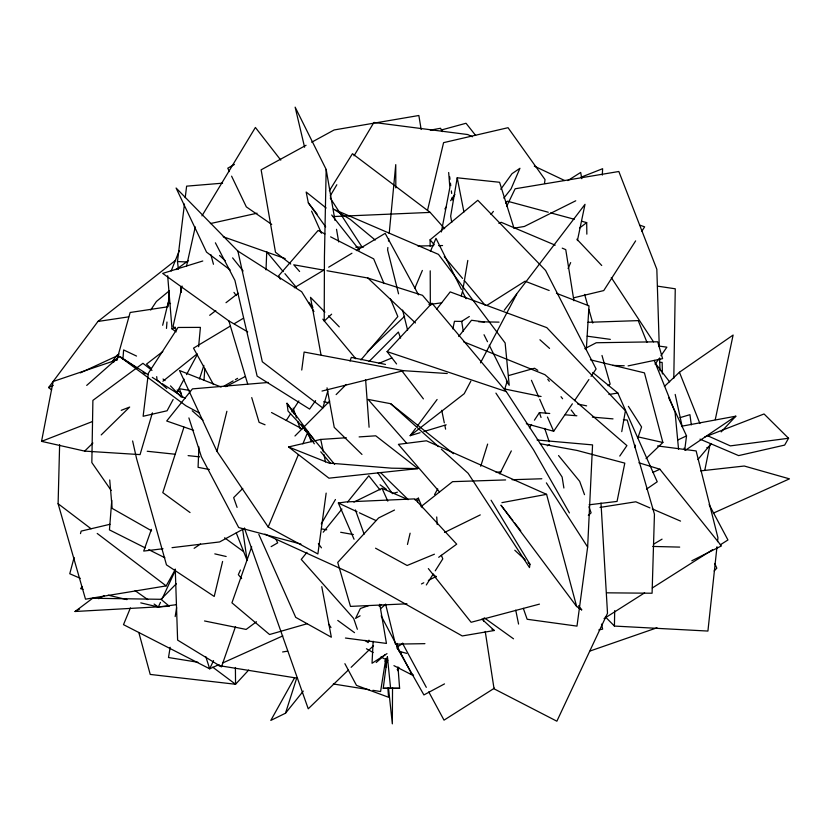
<?xml version="1.0" encoding="UTF-8"?>
<svg xmlns="http://www.w3.org/2000/svg" width="831" height="831" viewBox="0 0 831 831"><rect width="100%" height="100%" fill="white"/><g stroke="black" fill="none" stroke-linecap="round" stroke-linejoin="round"><path stroke-width="1.25" d="M392.533 687.621L392.336 723.853L388.493 687.808M397.685 649.136L397.727 645.323M673.796 378.323L675.26 288.793L657.518 286.144M716.987 546.736L707.919 631.061L614.421 626.065L614.701 610.608M304.582 147.222L295.14 107.147L326.168 169.462L324.433 256.758L324.215 321.13L331.642 314.18M174.998 570.035L166.179 585.897L85.5 599.172L58.108 503.721L59.624 444.595M198.9 446.881L198.079 467.334L209.402 469.525M266.013 269.888L266.751 251.866L283.246 271.664M523.322 608.344L527.145 619.272L576.984 626.117L587.642 547.058L592.555 444.897L537.055 439.983M602.309 175.112L602.62 168.703L580.952 177.252M373.161 641.231L372.028 663.273L386.986 653.633M586.302 349.706L589.002 305.87L556.417 293.301M166.48 328.411L166.958 322.023M168.101 306.691L169.15 292.637M203.969 380.328L204.821 368.777M111.78 500.335L109.453 529.898L145.248 547.889M122.926 358.93L123.632 349.934L136.523 356.063M198.619 346.724L200.406 327.383L178.031 327.466L148.375 373.223L143.129 416.269L167.083 410.774L173.149 399.482M387.859 247.493L387.62 250.048L398.548 293.831M388.472 241.115L388.711 238.57M389.199 233.469L395.753 164.621L395.826 187.879M717.527 541.625L717.942 537.792L696.129 450.932L657.56 445.956M178.405 269.275L177.481 261.547L184.451 204.042M185.23 197.653L186.622 186.154L222.594 183.173M684.734 449.997L686.531 435.87L668.56 397.488M301.746 370.034L304.115 352.053L403.502 370.678L447.255 373.514M399.607 688.297L383.236 688.276L387.391 656.781L390.601 688.276L399.607 688.297L397.987 666.909M326.157 493.105L317.878 553.965L268.195 527.02L216.964 451.316L179.517 370.522L221.139 387.028M544.502 183.454L545.032 179.6L508.032 127.704L443.577 142.652L427.529 210.347M491.079 500.231L529.949 564.27L529.492 567.583L468.113 473.265L441.344 449.218M385.833 658.474L380.588 691.548L372.922 690.312M170.168 647.297L168.496 657.529L197.882 662.245M175.175 616.592L176.629 607.638M467.801 260.446L462.659 290.871L461.205 295.846M514.005 228.234L499.587 182.269L457.216 177.792L450.662 216.153L451.742 222.459M621.744 431.632L625.411 410.774L546.798 327.632L450.194 291.899L436.618 309.246M441.365 231.953L449.851 187.515L448.678 172.505M152.395 412.862L140.065 454.609L84.658 451.108L41.55 441.354L53.122 381.491L117.192 359.813M113.795 362.139L114.294 359.605L116.756 360.322M704.802 470.221L709.954 444.855M577.41 240.595L585.014 204.322L504.23 310.243M715.273 419.613L733.108 335.059L679.426 372.246L664.364 386.467M452.833 328.899L454.474 321.296L462.109 321.441M182.082 286.03L173.108 326.271L176.629 329.99M186.58 265.899L195.275 226.915M407.46 544.461L410.119 533.201M417.505 501.914L418.388 498.153L414.981 499.857M222.604 561.444L214.221 596.461L166.47 564.862L136.596 458.681L132.617 440.96M162.668 325.274L168.174 302.609L170.552 303.606M216.964 451.316L226.884 411.283M74.115 557.456L69.762 573.754L80.275 578.303M80.482 533.616L81.158 531.113L109.983 524.288M116.994 359.47L130.145 312.487L167.052 306.919M327.85 390.944L322.802 408.011L262.316 361.765L237.884 251.076L176.099 188.024L206.524 252.115L230.197 269.982M480.734 466.274L487.641 444.076M504.5 389.832L507.19 381.2L489.241 345.187M294.579 677.784L270.813 720.415L285.5 713.216L296.875 677.535M183.942 427.176L162.793 492.648L190.039 512.54M199.492 378.988L203.875 365.401M368.964 640.161L368.143 642.612L364.996 640.317M634.562 447.577L635.383 445.156M637.865 437.885L641.584 426.968L628.392 406.338M235.505 626.616L221.441 666.878L177.616 640.109L175.258 569.058M350.038 361.038L351.305 357.382L385.47 364.414M251.689 546.829L231.932 602.828L269.576 634.52L307.314 623.686M151.398 529.378L143.711 551.067L163.021 548.74M171.155 270.999L179.288 250.65M130.415 607.908L123.497 624.652L209.692 668.81L219.124 664.561M268.195 527.02L298.412 454.547M302.868 443.858L307.823 431.975L304.416 430.157M414.804 288.284L422.366 270.439M430.427 251.398L435.974 238.32L461.444 289.427M568.082 268.517L570.668 262.596M240.419 570.056L238.32 574.657L241.644 578.636M160.466 602.392L158.326 607.014L140.771 602.87M162.076 598.933L175.497 570.066M213.525 660.583L209.692 668.81L205.756 656.552M506.723 206.223L515.147 188.782L618.835 171.498L656.833 269.286L659.263 346.392M499.774 473.857L511.335 450.901M470.845 381.149L464.217 393.717L410.161 435.693L420.091 432.691M480.495 362.846L516.664 294.247M176.795 392.699L184.066 379.144M186.497 374.625L197.414 354.297M434.582 494.518L437.75 488.908M704.719 437.013L764.053 413.963L788.557 438.269L784.661 445.094L738.624 455.606L699.993 439.142M321.254 523.873L335.444 499.504M330.219 195.856L336.835 184.742M354.048 155.812L373.908 122.448L467.749 134.549L472.424 136.772M201.954 215.873L255.397 127.465L280.795 160.113M329.346 190.746L352.469 153.704L430.157 212.404L444.668 228.722M426.324 584.962L433.19 574.086M435.247 570.824L442.798 558.858L441.354 555.285M635.632 240.886L603.753 290.57L573.567 297.841M641.864 231.163L644.638 226.842L639.745 225.139M286.29 420.465L290.486 413.942M291.889 411.771L298.89 400.906M529.42 427.778L531.56 424.527M534.416 420.185L539.412 412.602L549.748 413.485M150.691 310.067L156.384 301.497L169.285 290.808M526.335 423.758L553.675 431.258L572.372 403.814M574.533 400.646L588.909 379.528M591.07 376.36L596.107 368.964L545.603 270.449L477.804 200.281L430.105 239.816L430.126 246.277M619.76 456.074L626.906 445.603L544.887 374.667L463.542 341.749M655.108 364.227L658.786 358.888M660.988 355.699L666.878 347.161L659.17 346.101M444.865 208.976L446.309 206.909M450.62 200.686L454.941 194.464M315.593 400.625L309.599 409.081L257.132 376.131L234.924 280.39L215.385 242.808M500.761 189.281L512.021 173.679L519.946 168.288L511.034 188.949L503.815 198.121M82.124 586.593L80.607 588.68L83.11 589.272M51.636 389.926L48.593 387.558L97.954 321.452L175.611 260.29M410.161 435.693L415.552 428.453M417.089 426.386L437.106 399.493M112.362 361.433L116.901 355.388L119.062 354.037M490.996 214.429L493.396 211.375M458.722 336.493L471.52 320.247L484.38 322.013M285.5 713.216L303.273 691.101M306.951 552.355L301.258 559.408L353.684 618.482L357.351 629.275M323.228 532.204L341.946 509.029M347.638 501.976L368.798 475.789L380.058 489.968M697.905 459.533L711.191 443.712M360.903 359.948L397.831 316.559L390.435 298.9M505.601 203.096L507.326 201.175L548.252 212.227M248.687 670.066L235.557 684.266L150.224 674.429L138.808 632.453M396.574 363.947L387.101 351.617L431.954 303.201L506.276 391.588L562.12 477.036L563.885 488.015M721.194 431.902L735.819 416.186L681.482 426.251M714.151 570.97L716.821 568.175L714.743 563.449M161.006 599.307L169.306 606.235L75.06 611.502L92.677 598.247L161.006 599.307L176.307 583.788M242.797 488.431L233.646 497.624L237.095 507.388M294.963 435.995L329.73 401.041M336.14 394.6L346.205 384.483M369.078 361.485L398.371 332.047L400.604 338.113M84.658 451.108L92.927 443.016M101.195 434.925L129.678 407.045L121.233 410.337M348.345 670.025L308.239 708.801L244.428 528.142M351.139 667.314L373.524 645.677M646.051 458.598L662.868 442.487L644.441 372.88L590.446 359.823M367.302 351.69L404.645 316.268M588.348 515.449L591.121 512.831L588.919 506.775M397.176 669.526L399.077 667.781M86.704 385.407L119.508 356.426L147.918 374.573M380.556 608.739L385.397 604.469M376.204 662.515L385.013 654.838M162.907 381.252L197.02 353.964M421.047 506.619L452.573 481.658L505.612 479.934M162.793 351.534L146.485 364.134L151.211 368.517M209.682 315.302L215.8 310.576M226.001 302.702L238.227 293.25M579.508 228.078L586.696 222.604L586.842 234.155M256.467 621.754L246.132 629.431L204.519 620.965M176.016 269.628L188.554 260.487M438.695 557.3L456.707 544.16L414.731 498.88L345.987 501.934L338.352 503.015L354.048 539.246M608.063 385.646L610.162 384.119L601.997 355.46M646.528 489.127L657.228 481.783L617.838 393.032L592.742 372.485M735.819 416.186L685.43 450.267L684.09 448.158M194.122 548.335L200.562 543.993M397.665 646.747L403.004 643.308M379.092 606.1L381.221 604.739M469.338 316.497L461.693 321.337L463.293 331.465M486.81 305.424L525.047 281.2L549.177 290.507M494.445 688.151L444.024 720.145L428.744 691.87M604.075 618.586L644.627 592.846M652.304 587.974L712.593 549.717M720.269 544.845L727.946 539.973L709.123 504.635M567.812 180.576L580.682 172.443L581.793 178.696M230.062 326.24L193.509 348.137L213.494 384.556M234.498 323.581L243.358 318.273M294.33 287.755L324.246 269.836M328.671 267.187L351.939 253.247M356.374 250.598L385.179 233.345L418.533 294.849M653.467 544.253L662.068 539.142M271.135 546.632L277.689 542.872L276.017 539.381M224.173 386.031L233.137 380.91M235.37 379.632L237.614 378.354M360.103 615.813L355.595 618.389L360.353 608.521L368.684 605.581M234.435 164.434L227.777 168.194L229.408 171.612M306.057 145.29L261.131 169.825L275.487 252.26L290.715 264.019M311.677 142.226L334.135 129.958L418.855 115.499L421.161 129.48M244.646 528.329L219.633 541.937L172.027 547.66M75.06 611.502L79.568 609.061M98.702 598.715L104.332 595.671M444.502 683.903L423.903 694.934L397.322 647.972M225.741 386.685L245.301 376.495M584.806 348.677L596.253 342.746L657.716 341.78L662.608 358.649L628.091 365.9M421.473 583.944L423.768 582.78M428.349 580.443L436.358 576.371M691.818 560.79L721.433 545.925L659.876 469.224L638.914 462.794M575.748 200.78L524.361 226.468L514.337 228.109M394.507 510.037L378.593 517.952L337.718 562.431L350.474 606.401L406.951 603.805M444.512 532.463L480.276 514.898M353.892 502.101L382.031 488.316L408.011 499.608M547.307 445.769L549.603 444.637M498.891 223.394L501.186 222.293L555.191 245.166M167.665 275.726L172.017 328.889L175.476 327.217M677.878 439.973L686.531 435.87M48.593 387.558L53.298 385.387M80.327 372.89L117.94 355.502M652.979 472.382L659.876 469.224M222.656 662.972L282.789 635.902M713.351 513.132L789.45 478.853L744.244 466.025L700.626 470.886M378.78 363.417L391.817 357.984M434.416 554.204L407.128 565.495L375.55 548.2M41.55 441.354L92.251 421.618M590.187 650.964L656.999 627.789M202.774 260.996L162.679 273.409L228.868 320.911L247.711 331.881M423.82 431.569L446.164 424.818M680.038 417.64L689.938 414.679L691.319 424.88M392.429 493.614L397.395 492.191M508.572 375.57L534.52 368.237L537.792 370.335M441.23 130.02L466.035 123.268L475.633 135.432M539.454 604.127L471.104 622.284L428.339 568.591M322.013 391.058L403.502 370.678M359.117 436.909L375.747 435.808L417.879 468.591L328.931 478.178L288.565 446.953L320.735 439.433L346.319 437.75M210.409 223.56L257.059 213.214M598.85 629.898L602.652 629.119L601.488 624.102M501.924 502.641L546.58 494.341L576.652 606.516L581.69 609.85L578.521 605.737M430.323 130.145L440.523 128.275L442.476 131.62M481.897 619.085L494.289 630.5L462.254 635.954L350.724 573.234L264.881 534.136M608.905 394.496L617.838 393.032M282.613 651.971L287.64 651.14M600.024 507.419L635.798 501.789L649.925 507.886M496.159 472.444L501.28 471.665M97.954 321.452L128.66 316.86M428.952 304.572L441.718 302.796M788.557 438.269L730.345 445.883L708.261 436.036M176.338 604.688L158.326 607.014L154.099 604.044M589.086 504.801L617.049 501.425L624.798 463.137L577.057 450.444L540.306 443.733M268.413 382.457L192.449 388.877L166.699 420.995L193.592 430.344M706.849 447.566L709.425 447.379M333.335 216.548L430.157 212.404M588.068 322.314L638.229 320.621L646.954 342.299M659.596 362.441L662.162 362.368L662.4 373.95M512.083 479.726L541.833 478.76M355.741 247.181L363.511 247.036M417.941 246.007L433.491 245.716M438.675 245.623L442.559 245.55M424.921 643.661L395.431 644.129L385.605 604.158M383.236 688.276L390.601 688.276M606.734 592.825L652.086 593.23L654.444 514.202L627.228 420.081L623.354 419.748M417.879 468.591L391.619 468.185L328.972 463.085L288.565 446.953M478.666 321.753L499.036 322.137M652.74 546.434L679.696 547.11M612.592 365.411L624.216 365.775M177.481 261.547L187.775 262.025M565.246 414.804L576.859 415.791M592.358 417.11L613.018 418.876M147.222 451.264L175.331 454.266M188.107 455.627L199.596 456.853M345.436 638.031L386.446 643.423L379.757 604.262M587.195 336.181L610.328 339.37M217.047 665.309L297.54 678.221M333.314 683.965L369.089 689.699M189.593 390.414L179.506 388.742L182.249 397.249M324.422 270.262L293.759 264.798L299.607 271.498M326.978 270.719L367.873 278.021L422.501 295.317L430.884 305.133M321.659 528.9L326.728 529.804M340.668 532.287L353.352 534.541M323.654 401.768L328.754 402.723M453.435 453.695L390.674 403.7L368.081 399.42L406.556 443.11M504.396 388.918L541.085 396.48M577.774 404.032L586.624 405.86M637.782 436.815L662.868 442.487M214.803 553.872L226.157 556.5M108.186 595.183L126.987 599.618M300.895 544.056L238.684 527.55L201.414 456.821L188.897 417.92M550.735 212.892L574.294 219.259M581.731 221.264L586.696 222.604M406.598 653.363L399.223 651.327L401.529 652.688M387.101 351.617L506.276 391.588M223.227 236.762L285.21 258.586M265.047 424.776L259.095 422.325L251.731 397.592M562.234 248.147L565.755 249.643L573.92 300.76M652.283 508.904L680.547 521.099M546.58 494.341L426.448 440.794L398.392 444.356L439.474 491.9M338.352 503.015L357.018 511.719M359.356 512.8L375.695 520.424M491.962 629.41L494.289 630.5M534.291 166.117L564.633 180.514M148.718 549.634L164.881 557.757M324.931 233.947L318.128 230.467L278.624 275.799L280.379 279.216M330.603 236.845L373.69 258.877L384.036 283.6M384.763 660.925L387.059 662.099M393.936 665.641L412.29 675.084L381.159 615.833M271.529 412.529L302.152 428.941M199.43 413.08L185.832 405.715L119.508 356.426L136.689 367.998M366.419 648.741L373.15 652.512M381.003 656.916L387.734 660.687M410.171 673.266L413.537 675.156M151.585 530.812L112.175 508.395L109.723 479.954M237.884 251.076L301.643 291.712L313.962 311.542M152.291 377.367L159.936 382.25M162.128 383.652L185.064 398.309M143.129 372.33L145.28 373.784M271.706 224.422L246.329 206.877L231.589 176.162M135.079 590.654L147.752 599.577M380.058 484.774L386.394 489.293M172.017 328.889L176.203 331.891M484.213 617.786L513.506 638.81M224.609 537.792L243.473 551.566M337.76 620.425L354.525 632.661M212.726 667.168L235.557 684.266L235.402 667.49M58.108 503.721L91.046 528.765M97.217 533.46L166.179 585.897M578.615 607.503L581.69 609.85M151.98 370.387L142.942 363.313L92.895 400.386L91.836 462.576L111.177 490.467M163.032 379.029L165.047 380.608M177.107 390.04L181.116 393.177M326.147 207.989L306.172 192.044L308.343 202.868L325.679 226.863M375.228 240.045L350.298 219.415L333.449 209.132L438.467 254.369L505.134 342.964L509.206 385.262L506.359 381.003M166.813 388.586L157.038 380.047L156.706 376.63M192.221 410.794L202.972 420.195M539.932 339.775L549.561 348.397M390.674 403.7L438.477 446.642M433.294 574.283L436.15 576.922M219.55 255.47L225.211 260.705M514.784 550.236L525.213 559.886M528.059 562.514L529.949 564.27M367.873 278.021L415.438 322.947M361.973 454.443L334.239 427.352L327.03 387.838M380.463 472.496L408.198 499.587M605.394 616.903L614.421 626.065M324.9 312.113L310.503 297.332L320.974 354.692M328.494 315.801L339.297 326.884M170.49 385.885L181.251 397.083M576.87 239.193L601.727 265.494M320.745 451.804L330.707 463.532M430.105 239.816L434.27 244.771M444.253 256.644L462.566 278.427M464.228 280.4L485.034 305.154M284.898 273.648L296.449 287.505M308.82 302.349L312.934 307.304M322.833 319.177L355.824 358.774M334.633 464.352L312.311 437.376L288.035 411.023L287.007 403.284L313.495 438.986M558.546 455.554L579.674 481.336L584.515 494.663M232.607 257.88L243.119 270.999M331.683 215L359.376 250.038M308.343 202.868L317.089 214.086M512.831 520.57L500.958 505.175L576.652 606.516M514.41 522.616L520.746 530.822M655.441 363.407L669.63 381.845M402.1 371.145L423.415 398.88M547.754 379.237L549.312 381.284M561.018 396.688L562.587 398.745M571.167 410.036L575.073 415.178M318.377 543.671L321.462 547.847M233.978 292.398L236.222 295.556M377.762 472.829L391.91 492.928M328.816 624.31L330.977 627.478M287.007 403.284L294.195 413.952M301.383 424.62L306.421 432.089M307.854 434.218L314.326 443.816M495.92 393.115L533.523 449.8L569.401 512.914M611.273 277.564L653.509 341.853M330.26 198.058L361.849 246.745M546.372 482.873L587.642 547.058M402.474 643.225L426.303 687.341M344.886 663.678L356.499 685.398L388.544 697.251L387.88 688.193M462.607 291.754L466.077 298.724M484.026 334.737L487.506 341.707M382.031 488.316L387.797 501.124M311.583 211.147L321.452 233.22M258.825 534.375L295.711 617.35L331.351 637.221L321.763 586.665M531.435 380.297L538.675 396.886M539.703 399.254L545.915 413.485M547.463 417.037L553.675 431.258M654.226 360.363L675.063 412.166L678.553 449.218M418.388 498.153L422.221 507.679M679.426 372.246L699.899 423.519M236.264 532.92L247.129 560.447L242.517 528.485M355.398 509.922L364.144 534.177M307.823 431.975L311.23 441.718M293.166 408.114L296.48 417.848M297.716 421.494L300.188 428.796M539.412 412.602L541.043 417.463M544.71 428.391L549.198 441.76M228.868 320.911L247.669 383.984M584.608 294.403L587.797 305.611M588.867 309.35L592.773 323.062M210.845 254.629L213.463 264.268M402.609 310.088L407.606 330.104M675.198 394.434L682.23 426.812M320.735 439.433L323.373 451.939M323.903 454.432L325.492 461.932M441.728 410.317L444.315 422.865M444.824 425.368L445.603 429.139M515.739 610.151L518.565 624.06M457.216 177.792L463.927 212.03M326.168 169.462L334.986 220.392M336.524 229.304L338.695 241.946M483.278 618.7L483.673 621.245M485.242 631.446L494.061 688.816L556.863 721.204L607.513 613.257L600.99 503.035M180.556 287.297L181.168 292.45M449.675 176.733L449.987 179.309M450.444 183.163L450.745 185.739M451.358 190.881L451.659 193.457M452.116 197.321L452.417 199.897M385.605 660.77L385.885 663.346M365.64 379.902L369.089 427.248M385.896 661.019L386.373 667.49M436.711 516.965L437.231 524.527M387.391 656.781L387.547 660.562M659.617 357.964L660.022 370.813M397.914 668.259L397.976 670.762M397.01 643.35L397.083 648.253M430.209 270.833L430.323 304.447"/></g></svg>
